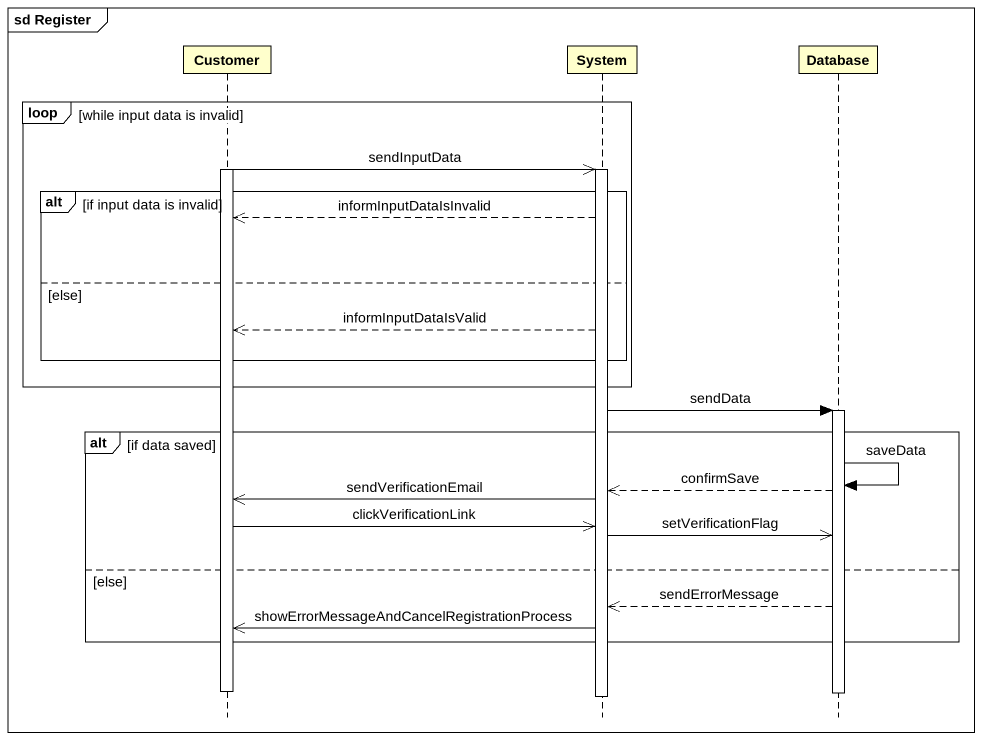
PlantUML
@startuml
mainframe sd Register
hide footbox
participant Customer
participant System
participant "Database" as Database_

loop while input data is invalid
  activate Customer
  Customer ->> System : sendInputData
  activate System
  alt if input data is invalid
    System -->> Customer : informInputDataIsInvalid
  else else
    System -->> Customer : informInputDataIsValid
  end
end
System -> Database_ : sendData
activate Database_
alt if data saved
  Database_ -> Database_ : saveData
  Database_ -->> System : confirmSave
  System ->> Customer : sendVerificationEmail
  Customer ->> System : clickVerificationLink
  System ->> Database_ : setVerificationFlag
else else
  Database_ -->> System : sendErrorMessage
  System ->> Customer : showErrorMessageAndCancelRegistrationProcess
end
deactivate Customer
deactivate Database_
deactivate System
@enduml
